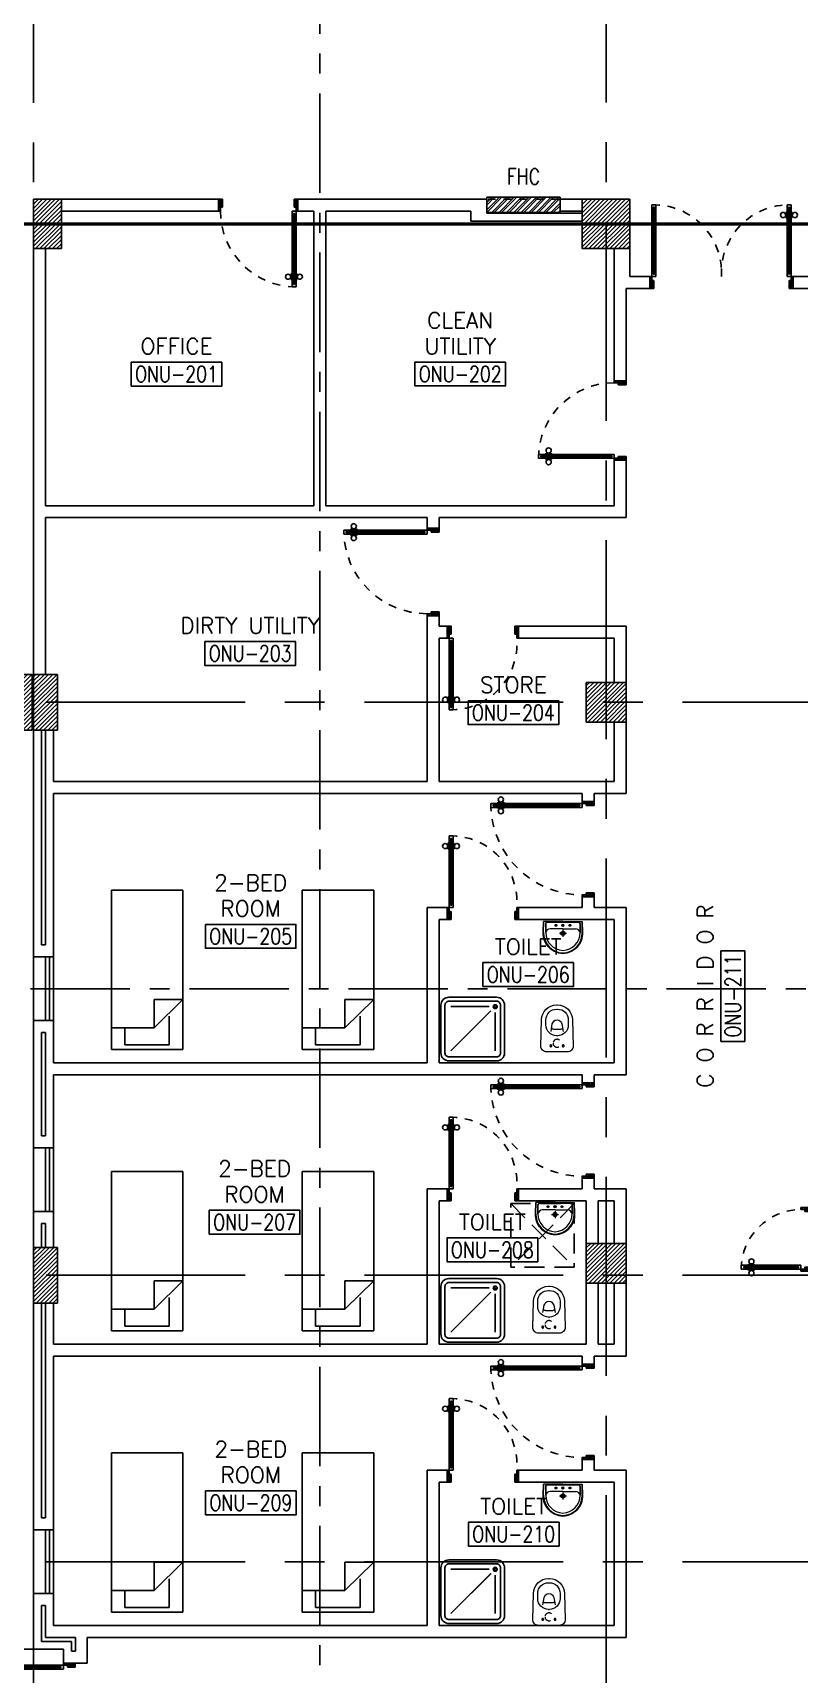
# Model space of a CAD drawing. Extents: x 0 to 91, y -1.5 to 78.
# Drawn here: x 52.53 to 62.17, y 14.79 to 35.41 of the extents above; entities that cross this region are included whole.
import ezdxf
from ezdxf.enums import TextEntityAlignment as Align

# ---------------------------------------------------------------- set-up
doc = ezdxf.new("R2010")
doc.units = 0
doc.header["$MEASUREMENT"] = 0
for name, pattern in [('CENTER', [2, 1.25, -0.25, 0.25, -0.25]), ('CENTERX2', [4, 2.5, -0.5, 0.5, -0.5]), ('DASHED', [0.75, 0.5, -0.25]), ('HIDDEN', [0.375, 0.25, -0.125]), ('HIDDEN2', [0.1875, 0.125, -0.0625])]:
    doc.linetypes.add(name, pattern=pattern)
doc.layers.get('0').update_dxf_attribs({"color": 11, "linetype": 'CONTINUOUS'})
for name, color, linetype in [('AXES', 11, 'CENTERX2'), ('AXES1', 11, 'CENTER'), ('COL', 11, 'CONTINUOUS'), ('DOOR', 11, 'CONTINUOUS'), ('EJ', 11, 'CONTINUOUS'), ('FHC', 11, 'CONTINUOUS'), ('FIX', 11, 'CONTINUOUS'), ('FUR', 11, 'CONTINUOUS'), ('HAT', 11, 'CONTINUOUS'), ('INSUL', 11, 'CONTINUOUS'), ('RM-BOX', 11, 'CONTINUOUS'), ('RM-NAME', 11, 'CONTINUOUS'), ('RM-NO', 11, 'CONTINUOUS'), ('ROOF', 11, 'CONTINUOUS'), ('SHAFT', 11, 'CONTINUOUS'), ('WALL', 11, 'CONTINUOUS'), ('WIN', 11, 'CONTINUOUS')]:
    doc.layers.add(name, color=color, linetype=linetype)
doc.styles.add('ROMANS', font='ROMANS.shx', dxfattribs={"width": 0.6})

# ---------------------------------------------------------------- blocks, each defined once
blk = doc.blocks.new('WC1')
at = {"layer": 'FIX', "lineweight": 20}
for p, q in [((-727, 5), (-727, -5)), ((-674, 5), (-674, -5)), ((-534, 24), (-540, 0)), ((-540, 0), (-534, -24)), ((-210, 204), (-538, 194)), ((-475, 141), (-538, 141)), ((-395, 76), (-490, 60)), ((-339, 5), (-339, -5)), ((-538, -141), (-475, -141)), ((-538, -194), (-210, -204)), ((-490, -60), (-395, -76))]:
    blk.add_line(p, q, dxfattribs=at)
at = {"layer": 'FIX', "linetype": 'Continuous', "lineweight": 20}
blk.add_line((-420, -47), (-420, 45), dxfattribs=at)
at = {"layer": 'FIX', "lineweight": 20}
blk.add_lwpolyline([(-213, -204), (-210, -204, 0.414214), (-137, -131), (-137, 0), (-137, 131, 0.414214), (-210, 204)], format="xyb", dxfattribs=at)
at = {"layer": 'FIX', "linetype": 'HIDDEN2', "lineweight": 20, "ltscale": 0.3}
blk.add_circle((-245, 0), 49.8, dxfattribs=at)
at = {"layer": 'FIX', "linetype": 'HIDDEN', "lineweight": 20, "ltscale": 0.05}
for centre in [(-213, 78), (-213, -77)]:
    blk.add_circle(centre, 11.6, dxfattribs=at)
at = {"layer": 'FIX', "lineweight": 20}
for centre, radius, start, end in [((-538, 5), 189, 90, 180), ((-538, 5), 136, 90, 180), ((-473, -7), 68.2, 128.9242, 152.8468), ((-464, -18), 82, 108.496, 128.9242), ((-475, 5), 136, 360, 90), ((-538, -5), 189, 180, 270), ((-538, -5), 136, 180, 270), ((-473, 7), 68.2, 207.1532, 231.0758), ((-464, 18), 82, 231.0758, 251.504), ((-475, -5), 136, 270, 0)]:
    blk.add_arc(centre, radius, start, end, dxfattribs=at)
at = {"layer": 'FIX', "linetype": 'Continuous', "lineweight": 20}
for centre, start, end in [((-443, 46), 357.6662, 91.6121), ((-442, -46), 268.3879, 2.3338)]:
    blk.add_arc(centre, 22.3, start, end, dxfattribs=at)
blk = doc.blocks.new('D1000')
at = {"layer": 'DOOR', "color": 7, "linetype": 'ByBlock'}
for p, q in [((0, 0), (-150, 0)), ((-150, 0), (-150, -25)), ((-150, 0), (0, 0)), ((0, -50), (-114, 0)), ((0, -50), (-40, 0)), ((0, -50), (0, 0)), ((-1050, -25), (-1100, -25)), ((-1100, -75), (-1100, -25)), ((-1100, -25), (-1100, -75)), ((-1050, -75), (-1100, -75)), ((-1050, -42), (-1070, -42)), ((-1070, -42), (-1070, -58)), ((-1050, -58), (-1070, -58)), ((-1050, -25), (-1050, -42)), ((-1050, -58), (-1050, -75)), ((-928, -18), (-1018, -18)), ((-1018, -25), (-1018, -18)), ((-1018, -75), (-1018, -82)), ((-928, -82), (-1018, -82)), ((-1005, -9), (-940, -9)), ((-1005, -18), (-1005, -9)), ((-1005, -18), (-940, -18)), ((-1005, -82), (-940, -82)), ((-1005, -82), (-1005, -91)), ((-1005, -91), (-940, -91)), ((-940, -18), (-940, -9)), ((-940, -82), (-940, -91)), ((-928, -25), (-928, -18)), ((-928, -75), (-928, -82)), ((-200, -42), (-200, -25)), ((-200, -25), (-150, -25)), ((-180, -42), (-200, -42)), ((-200, -75), (-200, -58)), ((-200, -58), (-180, -58)), ((-150, -75), (-200, -75)), ((-180, -58), (-180, -42)), ((-150, -75), (-150, -25)), ((-150, -25), (-100, -25)), ((-100, -25), (-100, -50)), ((0, -50), (-100, -37)), ((-100, -50), (0, -50)), ((-150, -975), (-100, -975)), ((-150, -1000), (-150, -975)), ((-150, -1000), (0, -1000)), ((0, -1000), (-150, -1000)), ((0, -950), (-114, -1000)), ((-100, -975), (-100, -950)), ((0, -950), (-100, -963)), ((-100, -950), (0, -950)), ((0, -950), (-40, -1000)), ((0, -950), (0, -1000))]:
    blk.add_line(p, q, dxfattribs=at)
at = {"layer": 'DOOR', "linetype": 'ByBlock'}
for p, q in [((-200, -25), (-1050, -25)), ((-200, -42), (-1050, -42)), ((-200, -58), (-1050, -58)), ((-1050, -75), (-200, -75))]:
    blk.add_line(p, q, dxfattribs=at)
at = {"layer": 'DOOR', "color": 7, "linetype": 'ByBlock'}
for centre in [(-973, 23), (-973, -124)]:
    blk.add_circle(centre, 32.4, dxfattribs=at)
for centre, radius, start, end in [((0, -50), 134, 158.1598, 169.28), ((0, -50), 74.4, 137.7764, 180), ((0, -50), 54.4, 113.2074, 180), ((0, -50), 154, 161.1053, 166.2858), ((0, -50), 114, 154.0838, 167.3774), ((0, -50), 94.4, 148.0182, 180), ((0, -50), 34.4, 90, 180), ((0, -50), 14.4, 90, 180), ((0, -950), 154, 193.7142, 198.8947), ((0, -950), 134, 190.72, 201.8402), ((0, -950), 94.4, 180, 211.9818), ((0, -950), 74.4, 180, 222.2236), ((0, -950), 54.4, 180, 246.7926), ((0, -950), 34.4, 180, 270), ((0, -950), 14.4, 180, 270)]:
    blk.add_arc(centre, radius, start, end, dxfattribs=at)
at = {"layer": 'DOOR', "linetype": 'HIDDEN', "ltscale": 0.5}
blk.add_arc((-149, -24), 951, 180.0434, 269.9667, dxfattribs=at)
blk = doc.blocks.new('A$C272A55A0')
at = {"layer": 'DOOR', "color": 0, "linetype": 'ByBlock'}
for p, q in [((0, 900), (0, 1050)), ((50, 1050), (0, 1050)), ((50, 950), (50, 1050)), ((1750, 950), (1750, 1050)), ((1750, 1050), (1800, 1050)), ((1800, 1050), (1800, 900)), ((0, 900), (25, 900)), ((25, 950), (50, 950)), ((25, 900), (25, 950)), ((75, 900), (25, 900)), ((25, 850), (25, 900)), ((42, 850), (25, 850)), ((58, 870), (42, 870)), ((42, 870), (42, 850)), ((58, 850), (58, 870)), ((75, 850), (58, 850)), ((75, 900), (75, 850)), ((1725, 900), (1775, 900)), ((1725, 900), (1725, 850)), ((1725, 850), (1742, 850)), ((1742, 870), (1758, 870)), ((1742, 850), (1742, 870)), ((1775, 950), (1750, 950)), ((1758, 870), (1758, 850)), ((1758, 850), (1775, 850)), ((1775, 900), (1775, 950)), ((1800, 900), (1775, 900)), ((1775, 850), (1775, 900)), ((25, 50), (42, 50)), ((25, 50), (25, 0)), ((25, 0), (75, 0)), ((75, 0), (25, 0)), ((42, 50), (42, 30)), ((42, 30), (58, 30)), ((58, 50), (75, 50)), ((58, 50), (58, 30)), ((75, 50), (75, 0)), ((1718, 160), (1709, 160)), ((1709, 95), (1709, 160)), ((1718, 95), (1709, 95)), ((1725, 173), (1718, 173)), ((1718, 173), (1718, 83)), ((1718, 95), (1718, 160)), ((1725, 83), (1718, 83)), ((1742, 50), (1725, 50)), ((1725, 50), (1725, 0)), ((1775, 0), (1725, 0)), ((1725, 0), (1775, 0)), ((1742, 50), (1742, 30)), ((1758, 30), (1742, 30)), ((1775, 50), (1758, 50)), ((1758, 50), (1758, 30)), ((1775, 173), (1782, 173)), ((1775, 83), (1782, 83)), ((1775, 50), (1775, 0)), ((1782, 173), (1782, 83)), ((1782, 160), (1791, 160)), ((1782, 95), (1782, 160)), ((1782, 95), (1791, 95)), ((1791, 95), (1791, 160))]:
    blk.add_line(p, q, dxfattribs=at)
at = {"layer": 'DOOR', "color": 9, "linetype": 'ByBlock'}
for p, q in [((50, 1050), (0, 1010)), ((50, 1050), (0, 937)), ((50, 1050), (37, 950)), ((1750, 1050), (1800, 1010)), ((1750, 1050), (1800, 937)), ((1750, 1050), (1763, 950))]:
    blk.add_line(p, q, dxfattribs=at)
at = {"layer": 'DOOR', "linetype": 'ByBlock'}
for p, q in [((25, 850), (25, 50)), ((42, 850), (42, 50)), ((58, 850), (58, 50)), ((75, 50), (75, 850)), ((1725, 50), (1725, 850)), ((1742, 850), (1742, 50)), ((1758, 850), (1758, 50)), ((1775, 850), (1775, 50))]:
    blk.add_line(p, q, dxfattribs=at)
at = {"layer": 'DOOR', "color": 0, "linetype": 'ByBlock'}
for centre in [(1676, 128), (1824, 128)]:
    blk.add_circle(centre, 32.4, dxfattribs=at)
at = {"layer": 'DOOR', "color": 9, "linetype": 'ByBlock'}
for centre, radius, start, end in [((50, 1050), 34.4, 180, 270), ((50, 1050), 14.4, 180, 270), ((1750, 1050), 14.4, 270, 0), ((1750, 1050), 34.4, 270, 0), ((50, 1050), 54.4, 203.2074, 270), ((50, 1050), 74.4, 227.7764, 270), ((50, 1050), 94.4, 238.0182, 270), ((50, 1050), 114, 244.0838, 257.3774), ((50, 1050), 134, 248.1598, 259.28), ((50, 1050), 154, 251.1053, 256.2858), ((1750, 1050), 54.4, 270, 336.7926), ((1750, 1050), 74.4, 270, 312.2236), ((1750, 1050), 94.4, 270, 301.9818), ((1750, 1050), 114, 282.6226, 295.9162), ((1750, 1050), 134, 280.72, 291.8402), ((1750, 1050), 154, 283.7142, 288.8947)]:
    blk.add_arc(centre, radius, start, end, dxfattribs=at)
at = {"layer": 'DOOR', "linetype": 'HIDDEN', "ltscale": 0.5}
for centre, start, end in [((50, 851), 268.3174, 3.2965), ((1750, 851), 176.7035, 271.6826)]:
    blk.add_arc(centre, 851, start, end, dxfattribs=at)
at = {"layer": 'WALL', "linetype": 'ByBlock'}
blk.add_line((1800, 900), (1800, 1050), dxfattribs=at)
blk = doc.blocks.new('DOOR-110')
at = {"layer": 'DOOR', "color": 0, "linetype": 'ByBlock'}
for p, q in [((0, 1050), (0, 1100)), ((150, 1100), (0, 1100)), ((100, 1050), (0, 1050)), ((100, 1075), (100, 1050)), ((150, 1075), (100, 1075)), ((150, 1100), (150, 1075)), ((150, 1025), (150, 1075)), ((200, 1075), (150, 1075)), ((180, 1042), (180, 1058)), ((180, 1058), (200, 1058)), ((200, 1042), (180, 1042)), ((200, 1058), (200, 1075)), ((200, 1025), (200, 1042)), ((1028, 1075), (1028, 1082)), ((1028, 1082), (1118, 1082)), ((1040, 1082), (1040, 1091)), ((1105, 1091), (1040, 1091)), ((1105, 1082), (1040, 1082)), ((1105, 1082), (1105, 1091)), ((1118, 1075), (1118, 1082)), ((1150, 1075), (1150, 1058)), ((1150, 1075), (1200, 1075)), ((1150, 1058), (1170, 1058)), ((1150, 1042), (1150, 1025)), ((1150, 1042), (1170, 1042)), ((1170, 1058), (1170, 1042)), ((1200, 1075), (1200, 1025)), ((1200, 1025), (1200, 1075)), ((150, 1025), (200, 1025)), ((1028, 1025), (1028, 1018)), ((1028, 1018), (1118, 1018)), ((1040, 1018), (1040, 1009)), ((1105, 1018), (1040, 1018)), ((1105, 1009), (1040, 1009)), ((1105, 1018), (1105, 1009)), ((1118, 1025), (1118, 1018)), ((1150, 1025), (1200, 1025)), ((100, 50), (0, 50)), ((0, 50), (0, 0)), ((0, 0), (150, 0)), ((150, 0), (0, 0)), ((100, 25), (100, 50)), ((150, 25), (100, 25)), ((150, 0), (150, 25))]:
    blk.add_line(p, q, dxfattribs=at)
at = {"layer": 'DOOR', "linetype": 'ByBlock'}
for p, q in [((0, 1100), (150, 1100)), ((200, 1075), (1150, 1075)), ((200, 1058), (1150, 1058)), ((200, 1042), (1150, 1042)), ((1150, 1025), (200, 1025))]:
    blk.add_line(p, q, dxfattribs=at)
at = {"layer": 'DOOR', "color": 9, "linetype": 'ByBlock'}
for p, q in [((0, 1050), (40, 1100)), ((0, 1050), (114, 1100)), ((0, 1050), (100, 1063)), ((0, 50), (40, 0)), ((0, 50), (114, 0)), ((0, 50), (100, 37))]:
    blk.add_line(p, q, dxfattribs=at)
at = {"layer": 'DOOR', "color": 0, "linetype": 'ByBlock'}
for centre in [(1073, 1124), (1073, 976)]:
    blk.add_circle(centre, 32.4, dxfattribs=at)
at = {"layer": 'DOOR', "color": 9, "linetype": 'ByBlock'}
for centre, radius, start, end in [((0, 1050), 34.4, 0, 90), ((0, 1050), 14.4, 0, 90), ((0, 1050), 54.4, 0, 66.7926), ((0, 1050), 74.4, 0, 42.2236), ((0, 1050), 94.4, 0, 31.9818), ((0, 1050), 114, 12.6226, 25.9162), ((0, 1050), 134, 10.72, 21.8402), ((0, 1050), 154, 13.7142, 18.8947), ((0, 50), 14.4, 270, 0), ((0, 50), 34.4, 270, 0), ((0, 50), 54.4, 293.2074, 0), ((0, 50), 74.4, 317.7764, 0), ((0, 50), 94.4, 328.0182, 0), ((0, 50), 134, 338.1598, 349.28), ((0, 50), 154, 341.1053, 346.2858)]:
    blk.add_arc(centre, radius, start, end, dxfattribs=at)
at = {"layer": 'DOOR', "linetype": 'HIDDEN', "ltscale": 0.5}
blk.add_arc((150, 1075), 1050, 270, 0, dxfattribs=at)
at = {"layer": 'WALL', "linetype": 'ByBlock'}
for p, q in [((0, 1100), (150, 1100)), ((0, 0), (150, 0))]:
    blk.add_line(p, q, dxfattribs=at)
blk = doc.blocks.new('DOOR90')
at = {"layer": 'DOOR', "linetype": 'ByBlock'}
for p, q in [((0, 0), (-150, 0)), ((-200, -25), (-1000, -25)), ((-200, -42), (-1000, -42)), ((-200, -58), (-1000, -58)), ((-1000, -75), (-200, -75))]:
    blk.add_line(p, q, dxfattribs=at)
at = {"layer": 'DOOR', "color": 0, "linetype": 'ByBlock'}
for p, q in [((-150, 0), (-150, -25)), ((-150, 0), (0, 0)), ((0, -50), (0, 0)), ((-1050, -25), (-1050, -75)), ((-1050, -75), (-1050, -25)), ((-1000, -25), (-1050, -25)), ((-1000, -75), (-1050, -75)), ((-1020, -42), (-1020, -58)), ((-1000, -42), (-1020, -42)), ((-1000, -58), (-1020, -58)), ((-1000, -25), (-1000, -42)), ((-1000, -58), (-1000, -75)), ((-968, -25), (-968, -18)), ((-878, -18), (-968, -18)), ((-968, -75), (-968, -82)), ((-878, -82), (-968, -82)), ((-955, -18), (-955, -9)), ((-955, -9), (-890, -9)), ((-955, -18), (-890, -18)), ((-955, -82), (-955, -91)), ((-955, -82), (-890, -82)), ((-955, -91), (-890, -91)), ((-890, -18), (-890, -9)), ((-890, -82), (-890, -91)), ((-878, -25), (-878, -18)), ((-878, -75), (-878, -82)), ((-200, -42), (-200, -25)), ((-200, -25), (-150, -25)), ((-180, -42), (-200, -42)), ((-200, -75), (-200, -58)), ((-200, -58), (-180, -58)), ((-150, -75), (-200, -75)), ((-180, -58), (-180, -42)), ((-150, -75), (-150, -25)), ((-150, -25), (-100, -25)), ((-100, -25), (-100, -50)), ((-100, -50), (0, -50)), ((-150, -900), (-150, -875)), ((-150, -875), (-100, -875)), ((0, -900), (-150, -900)), ((-150, -900), (0, -900)), ((-100, -850), (0, -850)), ((-100, -875), (-100, -850)), ((0, -850), (0, -900))]:
    blk.add_line(p, q, dxfattribs=at)
at = {"layer": 'DOOR', "color": 9, "linetype": 'ByBlock'}
for p, q in [((0, -50), (-114, 0)), ((0, -50), (-40, 0)), ((0, -50), (-100, -37)), ((0, -850), (-114, -900)), ((0, -850), (-100, -863)), ((0, -850), (-40, -900))]:
    blk.add_line(p, q, dxfattribs=at)
at = {"layer": 'DOOR', "color": 0, "linetype": 'ByBlock'}
for centre in [(-923, 24), (-923, -124)]:
    blk.add_circle(centre, 32.4, dxfattribs=at)
at = {"layer": 'DOOR', "color": 9, "linetype": 'ByBlock'}
for centre, radius, start, end in [((0, -50), 74.4, 137.7764, 180), ((0, -50), 54.4, 113.2074, 180), ((0, -50), 154, 161.1053, 166.2858), ((0, -50), 134, 158.1598, 169.28), ((0, -50), 114, 154.0838, 167.3774), ((0, -50), 94.4, 148.0182, 180), ((0, -50), 34.4, 90, 180), ((0, -50), 14.4, 90, 180), ((0, -850), 154, 193.7142, 198.8947), ((0, -850), 134, 190.72, 201.8402), ((0, -850), 94.4, 180, 211.9818), ((0, -850), 74.4, 180, 222.2236), ((0, -850), 54.4, 180, 246.7926), ((0, -850), 34.4, 180, 270), ((0, -850), 14.4, 180, 270)]:
    blk.add_arc(centre, radius, start, end, dxfattribs=at)
at = {"layer": 'DOOR', "linetype": 'HIDDEN', "ltscale": 0.5}
blk.add_arc((-222, -50), 828, 178.2701, 275.003, dxfattribs=at)
blk = doc.blocks.new('DOOR100')
at = {"layer": 'DOOR', "color": 0, "linetype": 'ByBlock'}
for p, q in [((-76, 1251), (-76, 1301)), ((-76, 1301), (-26, 1301)), ((-26, 1301), (-76, 1301)), ((-59, 1251), (-76, 1251)), ((-59, 1251), (-59, 1271)), ((-43, 1271), (-59, 1271)), ((-43, 1251), (-43, 1271)), ((-26, 1251), (-43, 1251)), ((-26, 1251), (-26, 1301)), ((-92, 1206), (-92, 1141)), ((-83, 1206), (-92, 1206)), ((-83, 1141), (-92, 1141)), ((-83, 1129), (-83, 1219)), ((-76, 1219), (-83, 1219)), ((-83, 1206), (-83, 1141)), ((-76, 1129), (-83, 1129)), ((-26, 1219), (-19, 1219)), ((-26, 1129), (-19, 1129)), ((-19, 1129), (-19, 1219)), ((-19, 1206), (-19, 1141)), ((-19, 1206), (-10, 1206)), ((-19, 1141), (-10, 1141)), ((-10, 1206), (-10, 1141)), ((-1201, 0), (-1201, 150)), ((-1201, 150), (-1176, 150)), ((-1201, 150), (-1201, 0)), ((-1151, 0), (-1201, 0)), ((-1176, 150), (-1176, 100)), ((-1176, 100), (-1151, 100)), ((-1151, 100), (-1151, 0)), ((-76, 200), (-59, 200)), ((-76, 150), (-76, 200)), ((-76, 150), (-26, 150)), ((-59, 200), (-59, 180)), ((-59, 180), (-43, 180)), ((-51, 100), (-51, 0)), ((-26, 100), (-51, 100)), ((-51, 0), (-1, 0)), ((-43, 200), (-26, 200)), ((-43, 180), (-43, 200)), ((-26, 200), (-26, 150)), ((-1, 150), (-26, 150)), ((-26, 150), (-26, 100)), ((-1, 150), (-1, 0))]:
    blk.add_line(p, q, dxfattribs=at)
at = {"layer": 'DOOR', "linetype": 'ByBlock'}
for p, q in [((-76, 1251), (-76, 200)), ((-59, 200), (-59, 1251)), ((-43, 200), (-43, 1251)), ((-26, 200), (-26, 1251))]:
    blk.add_line(p, q, dxfattribs=at)
at = {"layer": 'DOOR', "color": 9, "linetype": 'ByBlock'}
for p, q in [((-1151, 0), (-1201, 114)), ((-1151, 0), (-1201, 40)), ((-1151, 0), (-1164, 100)), ((-51, 0), (-1, 114)), ((-51, 0), (-38, 100)), ((-51, 0), (-1, 40))]:
    blk.add_line(p, q, dxfattribs=at)
at = {"layer": 'DOOR', "color": 0, "linetype": 'ByBlock'}
for centre in [(-125, 1174), (22, 1174)]:
    blk.add_circle(centre, 32.4, dxfattribs=at)
at = {"layer": 'DOOR', "linetype": 'HIDDEN', "ltscale": 0.5}
blk.add_arc((-27, 152), 1149, 89.961, 180.0931, dxfattribs=at)
at = {"layer": 'DOOR', "color": 9, "linetype": 'ByBlock'}
for centre, radius, start, end in [((-1151, 0), 154, 103.7142, 108.8947), ((-1151, 0), 134, 100.72, 111.8402), ((-1151, 0), 94.4, 90, 121.9818), ((-1151, 0), 74.4, 90, 132.2236), ((-1151, 0), 54.4, 90, 156.7926), ((-1151, 0), 34.4, 90, 180), ((-1151, 0), 14.4, 90, 180), ((-51, 0), 94.4, 58.0182, 90), ((-51, 0), 74.4, 47.7764, 90), ((-51, 0), 54.4, 23.2074, 90), ((-51, 0), 34.4, 0, 90), ((-51, 0), 14.4, 0, 90), ((-51, 0), 134, 68.1598, 79.28), ((-51, 0), 114, 64.0838, 77.3774), ((-51, 0), 154, 71.1053, 76.2858)]:
    blk.add_arc(centre, radius, start, end, dxfattribs=at)
blk = doc.blocks.new('DOOR80')
at = {"layer": 'DOOR', "color": 0, "linetype": 'ByBlock'}
for p, q in [((-75, 850), (-75, 900)), ((-75, 900), (-25, 900)), ((-25, 900), (-75, 900)), ((-58, 850), (-75, 850)), ((-58, 850), (-58, 870)), ((-42, 870), (-58, 870)), ((-42, 850), (-42, 870)), ((-25, 850), (-42, 850)), ((-25, 850), (-25, 900)), ((-91, 805), (-91, 740)), ((-82, 805), (-91, 805)), ((-82, 740), (-91, 740)), ((-82, 728), (-82, 818)), ((-75, 818), (-82, 818)), ((-82, 805), (-82, 740)), ((-75, 728), (-82, 728)), ((-25, 818), (-18, 818)), ((-25, 728), (-18, 728)), ((-18, 728), (-18, 818)), ((-18, 805), (-18, 740)), ((-18, 805), (-9, 805)), ((-18, 740), (-9, 740)), ((-9, 805), (-9, 740)), ((-800, 150), (-800, 0)), ((-800, 150), (-775, 150)), ((-800, 0), (-800, 150)), ((-750, 0), (-800, 0)), ((-775, 150), (-775, 100)), ((-775, 100), (-750, 100)), ((-750, 100), (-750, 0)), ((-75, 200), (-58, 200)), ((-75, 150), (-75, 200)), ((-75, 150), (-25, 150)), ((-58, 200), (-58, 180)), ((-58, 180), (-42, 180)), ((-50, 100), (-50, 0)), ((-25, 100), (-50, 100)), ((-50, 0), (0, 0)), ((-42, 200), (-25, 200)), ((-42, 180), (-42, 200)), ((-25, 200), (-25, 150)), ((0, 150), (-25, 150)), ((-25, 150), (-25, 100)), ((0, 0), (0, 150)), ((0, 150), (0, 0))]:
    blk.add_line(p, q, dxfattribs=at)
at = {"layer": 'DOOR', "linetype": 'ByBlock'}
for p, q in [((-75, 850), (-75, 200)), ((-58, 200), (-58, 850)), ((-42, 200), (-42, 850)), ((-25, 200), (-25, 850))]:
    blk.add_line(p, q, dxfattribs=at)
at = {"layer": 'DOOR', "color": 9, "linetype": 'ByBlock'}
for p, q in [((-750, 0), (-800, 114)), ((-750, 0), (-800, 40)), ((-750, 0), (-763, 100)), ((-50, 0), (0, 114)), ((-50, 0), (-37, 100)), ((-50, 0), (0, 40))]:
    blk.add_line(p, q, dxfattribs=at)
at = {"layer": 'DOOR', "color": 0, "linetype": 'ByBlock'}
for centre in [(-124, 773), (24, 773)]:
    blk.add_circle(centre, 32.4, dxfattribs=at)
at = {"layer": 'DOOR', "linetype": 'HIDDEN', "ltscale": 0.5}
blk.add_arc((-25, 150), 750, 90, 180, dxfattribs=at)
at = {"layer": 'DOOR', "color": 9, "linetype": 'ByBlock'}
for centre, radius, start, end in [((-750, 0), 154, 103.7142, 108.8947), ((-750, 0), 134, 100.72, 111.8402), ((-750, 0), 94.4, 90, 121.9818), ((-750, 0), 74.4, 90, 132.2236), ((-750, 0), 54.4, 90, 156.7926), ((-750, 0), 34.4, 90, 180), ((-750, 0), 14.4, 90, 180), ((-50, 0), 94.4, 58.0182, 90), ((-50, 0), 74.4, 47.7764, 90), ((-50, 0), 54.4, 23.2074, 90), ((-50, 0), 34.4, 0, 90), ((-50, 0), 14.4, 0, 90), ((-50, 0), 134, 68.1598, 79.28), ((-50, 0), 114, 64.0838, 77.3774), ((-50, 0), 154, 71.1053, 76.2858)]:
    blk.add_arc(centre, radius, start, end, dxfattribs=at)
blk = doc.blocks.new('C5')
at = {"layer": 'HAT', "linetype": 'ByBlock'}
h = blk.add_hatch(dxfattribs=at)
h.set_pattern_fill('ANSI31', color=256, scale=300, style=0)
h.set_pattern_definition([(45, (-223356.182, -51411.005), (-26.516504, 26.516504), [])])
h.paths.add_polyline_path([(300, 300), (0, 300), (0, 0), (300, 0)])
h.paths.add_polyline_path([(600, 300), (300, 300), (300, 0), (600, 0)])
at = {"layer": 'COL'}
blk.add_lwpolyline([(600, 300), (0, 300), (0, 0), (600, 0)], close=True, dxfattribs=at)
blk = doc.blocks.new('LAV1')
at = {"layer": 'FIX', "linetype": 'DASHED', "lineweight": 20, "ltscale": 0.05}
for p, q in [((0, 170), (0, 270)), ((0, 170), (0, 270)), ((50, 220), (-50, 220))]:
    blk.add_line(p, q, dxfattribs=at)
at = {"layer": 'FIX', "linetype": 'ByBlock', "ltscale": 0.3}
for p, q in [((-280, 210), (-275, 50)), ((-245, 210), (-245, 85)), ((0, 60), (-220, 60)), ((0, 60), (220, 60)), ((245, 210), (245, 85)), ((280, 210), (275, 50))]:
    blk.add_line(p, q, dxfattribs=at)
at = {"layer": 'FIX', "linetype": 'Continuous', "lineweight": 20}
for p, q in [((-275, 210), (-275, 50)), ((0, 50), (-275, 50)), ((0, 50), (-252, 50)), ((0, 155), (-181, 155)), ((0, 155), (181, 155)), ((0, 50), (275, 50)), ((0, 50), (252, 50)), ((275, 210), (275, 50))]:
    blk.add_line(p, q, dxfattribs=at)
at = {"layer": 'FIX', "lineweight": 20}
for p, q in [((16, 107), (-15, 107)), ((0, 92), (0, 123))]:
    blk.add_line(p, q, dxfattribs=at)
for centre, radius in [((0, 220), 29.5), ((0, 220), 22.5), ((0, 107), 15.5)]:
    blk.add_circle(centre, radius, dxfattribs=at)
at = {"layer": 'FIX', "linetype": 'HIDDEN', "lineweight": 20, "ltscale": 0.05}
for centre in [(-100, 107), (100, 107)]:
    blk.add_circle(centre, 12.4, dxfattribs=at)
at = {"layer": 'FIX', "linetype": 'ByBlock', "ltscale": 0.3}
for centre, radius, start, end in [((7, 220), 287, 91.3776, 182.0064), ((-7, 220), 287, 357.9936, 88.6224), ((-220, 85), 24.9, 179.7021, 269.9486), ((220, 85), 24.9, 270.0514, 0.2979)]:
    blk.add_arc(centre, radius, start, end, dxfattribs=at)
at = {"layer": 'FIX', "linetype": 'Continuous', "lineweight": 20}
for centre, radius, start, end in [((8, 217), 283, 91.6988, 181.351), ((-8, 217), 283, 358.649, 88.3012), ((8, 212), 253, 91.7328, 180.4884), ((-8, 212), 253, 359.5116, 88.2672), ((-179, 222), 66.9, 190.2006, 268.0786), ((179, 222), 66.9, 271.9214, 349.7994)]:
    blk.add_arc(centre, radius, start, end, dxfattribs=at)
blk = doc.blocks.new('SHR1')
at = {"layer": 'FIX'}
for p, q in [((-196, 196), (-700, 700)), ((-143, 218), (-143, 700)), ((-218, 143), (-700, 143))]:
    blk.add_line(p, q, dxfattribs=at)
for points in [[(-825, 125), (-825, 725, -0.414214), (-725, 825), (-125, 825, -0.414214), (-25, 725), (-25, 125, -0.414214), (-125, 25), (-725, 25, -0.414214)], [(-775, 125), (-775, 725, -0.414214), (-725, 775), (-125, 775, -0.414214), (-75, 725), (-75, 125, -0.414214), (-125, 75), (-725, 75, -0.414214)]]:
    blk.add_lwpolyline(points, format="xyb", close=True, dxfattribs=at)
for radius in [25, 15]:
    blk.add_circle((-143, 143), radius, dxfattribs=at)
blk = doc.blocks.new('C11')
at = {"layer": 'HAT'}
h = blk.add_hatch(dxfattribs=at)
h.set_pattern_fill('ANSI31', color=256, scale=300, style=0)
h.set_pattern_definition([(45, (-248556.182, -75061.005), (-26.5165043, 26.5165043), [])])
h.paths.add_polyline_path([(300, 700), (0, 700), (0, 350), (300, 350)])
h.paths.add_polyline_path([(300, 350), (0, 350), (0, 0), (300, 0)])
at = {"layer": 'COL'}
blk.add_lwpolyline([(300, 700), (300, 0), (0, 0), (0, 700)], close=True, dxfattribs=at)
blk = doc.blocks.new('C11D')
at = {"layer": 'COL', "linetype": 'ByBlock'}
for p in [(-320, 0), (0, 0)]:
    blk.add_blockref('C11', p, dxfattribs=at)
blk = doc.blocks.new('C7')
at = {"layer": 'HAT'}
h = blk.add_hatch(dxfattribs=at)
h.set_pattern_fill('ANSI31', color=256, scale=300, style=0)
h.set_pattern_definition([(45, (-248876.182, -51411.005), (-26.5165043, 26.5165043), [])])
h.paths.add_polyline_path([(350, 300), (250, 300), (0, 300), (0, 0), (350, 0)])
at = {"layer": 'COL'}
blk.add_lwpolyline([(0, 300), (0, 0), (350, 0), (350, 300)], close=True, dxfattribs=at)
blk = doc.blocks.new('RM1')
at = {"layer": 'RM-BOX'}
blk.add_lwpolyline([(570, -200), (-570, -200), (-570, -500), (570, -500)], close=True, dxfattribs=at)
at = {"layer": 'RM-NAME', "style": 'ROMANS'}
for tag, p in [('ROOMNAME1', (0, 324)), ('ROOMNAME2', (0, 0))]:
    blk.add_attdef(tag, text='', height=200, dxfattribs=at).set_placement(p, align=Align.MIDDLE)
at = {"layer": 'RM-NO', "style": 'ROMANS', "width": 0.8}
blk.add_attdef('ROOMNO', text='', height=200, dxfattribs=at).set_placement((0, -350), align=Align.MIDDLE)
blk = doc.blocks.new('AH20A')
at = {"layer": 'FUR'}
for p, q in [((0, 0.5), (0, -0.5)), ((1, 0.5), (0, 0.5)), ((0.136, 0.5), (0.136, -0.099)), ((1, -0.5), (1, 0.5)), ((0.136, 0.311), (0.028, 0.311)), ((0.028, 0.311), (0.028, -0.309)), ((0.136, -0.099), (0.313, -0.5)), ((0.136, -0.099), (0.313, -0.099)), ((0.313, -0.5), (0.313, -0.099)), ((0.028, -0.309), (0.208, -0.309)), ((0, -0.5), (1, -0.5))]:
    blk.add_line(p, q, dxfattribs=at)
blk = doc.blocks.new('COL50')
at = {"layer": 'COL'}
blk.add_lwpolyline([(-250, 250), (-250, -250), (250, -250), (250, 250)], close=True, dxfattribs=at)
blk = doc.blocks.new('*X56')
at = {"color": 0}
for p, q in [((73379, 139883), (73846, 140350)), ((73379, 139936), (73793, 140350)), ((73379, 139989), (73740, 140350)), ((73379, 140042), (73687, 140350)), ((73379, 140095), (73634, 140350)), ((73379, 140148), (73581, 140350)), ((73379, 140201), (73528, 140350)), ((73379, 140254), (73475, 140350)), ((73379, 140307), (73422, 140350)), ((73399, 139850), (73879, 140330)), ((73452, 139850), (73879, 140277)), ((73505, 139850), (73879, 140224)), ((73558, 139850), (73879, 140170)), ((73612, 139850), (73879, 140117)), ((73665, 139850), (73879, 140064)), ((73718, 139850), (73879, 140011)), ((73771, 139850), (73879, 139958)), ((73824, 139850), (73879, 139905)), ((73877, 139850), (73879, 139852))]:
    blk.add_line(p, q, dxfattribs=at)
blk = doc.blocks.new('*X57')
at = {"color": 0}
for p, q in [((73379, 132670), (73859, 133150)), ((73379, 132723), (73806, 133150)), ((73379, 132776), (73753, 133150)), ((73379, 132829), (73700, 133150)), ((73379, 132882), (73647, 133150)), ((73379, 132935), (73594, 133150)), ((73379, 132988), (73541, 133150)), ((73379, 133041), (73488, 133150)), ((73379, 133094), (73435, 133150)), ((73379, 133147), (73382, 133150)), ((73412, 132650), (73879, 133117)), ((73465, 132650), (73879, 133064)), ((73518, 132650), (73879, 133011)), ((73571, 132650), (73879, 132958)), ((73624, 132650), (73879, 132905)), ((73677, 132650), (73879, 132852)), ((73730, 132650), (73879, 132799)), ((73783, 132650), (73879, 132746)), ((73836, 132650), (73879, 132693))]:
    blk.add_line(p, q, dxfattribs=at)

msp = doc.modelspace()

# ---------------------------------------------------------------- hatches: boundary and pattern name
at = {"layer": 'FHC', "linetype": 'ByBlock', "ltscale": 0.3}
h = msp.add_hatch(dxfattribs=at)
h.set_pattern_fill('ANSI32', color=11, scale=0.175, style=0)
h.set_pattern_definition([(45, (-173.95618, 2.103995), (-0.046403883, 0.046403883), []), (45, (-173.925246, 2.103995), (-0.046403883, 0.046403883), [])])
h.paths.add_polyline_path([(59.16, 33.155), (59.16, 33.345), (58.24, 33.345), (58.24, 33.155)])
h.paths.add_polyline_path([(58.0274, 32.7339), (58.0274, 33.1547), (58.2899, 33.1547), (58.2899, 32.7339)], flags=9)

# ---------------------------------------------------------------- linework, layer by layer
at = {"layer": 'AXES'}
for p, q in [((59.74, -1.4643), (59.74, 77.3484)), ((52.54, -1.4663), (52.54, 76.9963)), ((1.05, 33.02), (68.74, 33.02)), ((1.05, 33), (68.74, 33)), ((0.7, 27), (68.74, 27)), ((0.7, 19.8), (68.74, 19.8)), ((0.7, 16.2), (68.74, 16.2))]:
    msp.add_line(p, q, dxfattribs=at)
at = {"layer": 'AXES1'}
for p, q in [((56.14, 5.4), (56.14, 64.22)), ((10.5, 23.4), (68.74, 23.4))]:
    msp.add_line(p, q, dxfattribs=at)
at = {"layer": 'EJ', "color": 8}
for p, q in [((10.25, 33.02), (85.5654, 33.02)), ((10.25, 33), (85.5654, 33))]:
    msp.add_line(p, q, dxfattribs=at)
at = {"layer": 'FHC', "color": 250, "linetype": 'HIDDEN', "ltscale": 0.25}
msp.add_line((59.1503, 33.32), (58.2556, 33.32), dxfattribs=at)
at = {"layer": 'FHC', "linetype": 'ByBlock', "ltscale": 0.3}
msp.add_lwpolyline([(58.24, 33.345), (59.16, 33.345), (59.16, 33.155), (58.24, 33.155)], close=True, dxfattribs=at)
at = {"layer": 'FIX'}
msp.add_line((58.2923, 16.0523), (57.788, 15.548), dxfattribs=at)
at = {"layer": 'INSUL'}
for p, q in [((52.64, 26.65), (52.64, 23.95)), ((52.69, 26.65), (52.69, 23.95)), ((52.64, 23.95), (52.69, 23.95)), ((52.64, 22.85), (52.69, 22.85)), ((52.64, 21.55), (52.64, 22.85)), ((52.69, 21.55), (52.69, 22.85)), ((52.64, 21.55), (52.69, 21.55)), ((52.64, 20.45), (52.69, 20.45)), ((52.64, 20.15), (52.64, 20.45)), ((52.69, 20.15), (52.69, 20.45)), ((52.64, 19.45), (52.64, 16.75)), ((52.69, 19.45), (52.69, 16.75)), ((52.69, 16.75), (52.64, 16.75)), ((52.69, 15.65), (52.64, 15.65)), ((52.64, 15.65), (52.64, 15.2)), ((52.69, 15.65), (52.69, 15.25)), ((53.015, 15.2), (52.64, 15.2)), ((53.065, 15.25), (52.69, 15.25)), ((53.015, 15.075), (53.015, 15.2)), ((53.015, 15.075), (53.065, 15.075)), ((53.065, 15.075), (53.065, 15.25))]:
    msp.add_line(p, q, dxfattribs=at)
at = {"layer": 'ROOF'}
msp.add_line((52.915, 15.1), (42.9, 15.1), dxfattribs=at)
at = {"layer": 'SHAFT', "color": 97, "linetype": 'HIDDEN'}
for p, q in [((59.34, 20.7), (58.54, 19.9)), ((58.54, 20.7), (59.34, 19.9))]:
    msp.add_line(p, q, dxfattribs=at)
msp.add_lwpolyline([(58.54, 20.7), (59.34, 20.7), (59.34, 19.9), (58.54, 19.9)], close=True, dxfattribs=at)
at = {"layer": 'WALL'}
for p, q in [((52.89, 33.32), (54.865, 33.32)), ((54.865, 33.32), (54.865, 33.17)), ((55.865, 33.32), (55.865, 33.17)), ((55.865, 33.32), (58.24, 33.32)), ((52.89, 33.17), (54.865, 33.17)), ((55.865, 33.17), (56.065, 33.17)), ((56.065, 33.17), (56.065, 29.47)), ((56.215, 33.17), (58.04, 33.17)), ((56.215, 33.17), (56.215, 29.47)), ((52.54, 32.7), (52.54, 27.35)), ((52.69, 32.7), (52.69, 29.47)), ((59.84, 31.04), (59.84, 32.7)), ((60.04, 32.35), (60.04, 32.7)), ((59.99, 31.04), (59.99, 32.2)), ((60.29, 32.2), (59.99, 32.2)), ((60.29, 32.35), (60.04, 32.35)), ((60.29, 32.2), (60.29, 32.35)), ((62.09, 32.35), (62.34, 32.35)), ((62.09, 32.2), (62.09, 32.35)), ((62.09, 32.2), (62.34, 32.2)), ((59.84, 31.04), (59.99, 31.04)), ((59.84, 29.47), (59.84, 30.04)), ((59.84, 30.04), (59.99, 30.04)), ((59.99, 29.32), (59.99, 30.04)), ((52.69, 29.47), (56.065, 29.47)), ((52.69, 29.32), (57.49, 29.32)), ((52.69, 29.32), (52.69, 27.35)), ((56.215, 29.47), (59.84, 29.47)), ((57.64, 29.32), (59.99, 29.32)), ((57.49, 29.1875), (57.64, 29.1875)), ((57.49, 28.0875), (57.64, 28.0875)), ((57.64, 27.955), (57.74, 27.955)), ((57.74, 27.805), (57.74, 27.955)), ((58.64, 27.805), (58.64, 27.955)), ((58.64, 27.955), (59.99, 27.955)), ((59.99, 27.25), (59.99, 27.955)), ((57.64, 27.805), (57.74, 27.805)), ((58.64, 27.805), (59.84, 27.805)), ((59.84, 27.805), (59.84, 27.25)), ((52.54, 26.65), (52.54, 23.8)), ((52.79, 26.65), (52.79, 26.005)), ((59.84, 26.75), (59.84, 26.005)), ((59.99, 26.75), (59.99, 25.855)), ((52.79, 26.005), (57.49, 26.005)), ((57.64, 26.005), (59.84, 26.005)), ((52.79, 25.855), (52.79, 23.8)), ((52.79, 25.855), (59.44, 25.855)), ((59.59, 25.855), (59.99, 25.855)), ((59.44, 25.7545), (59.59, 25.7545)), ((59.44, 24.5545), (59.59, 24.5545)), ((57.49, 24.42), (57.74, 24.42)), ((58.64, 24.42), (59.44, 24.42)), ((59.59, 24.42), (59.99, 24.42)), ((59.99, 24.42), (59.99, 22.32)), ((57.64, 24.27), (57.74, 24.27)), ((58.64, 24.27), (59.84, 24.27)), ((59.84, 24.27), (59.84, 22.47)), ((52.54, 23.8), (52.79, 23.8)), ((52.54, 23), (52.79, 23)), ((52.54, 21.4), (52.54, 23)), ((52.79, 22.47), (52.79, 23)), ((52.79, 22.47), (57.49, 22.47)), ((52.79, 21.4), (52.79, 22.32)), ((52.79, 22.32), (59.44, 22.32)), ((57.64, 22.47), (59.84, 22.47)), ((59.59, 22.32), (59.99, 22.32)), ((59.44, 22.2195), (59.59, 22.2195)), ((52.54, 21.4), (52.79, 21.4)), ((57.49, 20.885), (57.74, 20.885)), ((58.64, 20.885), (59.44, 20.885)), ((59.44, 21.0195), (59.59, 21.0195)), ((59.59, 20.885), (59.99, 20.885)), ((59.99, 20.885), (59.99, 18.785)), ((57.64, 20.735), (57.74, 20.735)), ((58.64, 20.735), (59.49, 20.735)), ((59.49, 20.105), (59.49, 20.735)), ((59.64, 20.735), (59.84, 20.735)), ((59.64, 20.2), (59.64, 20.735)), ((59.84, 20.735), (59.84, 20.2)), ((52.54, 20.6), (52.79, 20.6)), ((52.54, 20.15), (52.54, 20.6)), ((52.79, 20.15), (52.79, 20.6)), ((59.49, 19.7), (59.49, 18.935)), ((59.64, 19.7), (59.64, 18.935)), ((59.84, 19.7), (59.84, 18.935)), ((52.54, 19.45), (52.54, 16.6)), ((52.79, 19.45), (52.79, 18.935)), ((52.79, 18.935), (57.49, 18.935)), ((52.79, 18.785), (52.79, 16.6)), ((52.79, 18.785), (59.44, 18.785)), ((57.64, 18.935), (59.49, 18.935)), ((59.59, 18.785), (59.99, 18.785)), ((59.64, 18.935), (59.84, 18.935)), ((59.44, 18.6845), (59.59, 18.6845)), ((57.49, 17.35), (57.74, 17.35)), ((58.64, 17.35), (59.44, 17.35)), ((59.44, 17.4845), (59.59, 17.4845)), ((59.59, 17.35), (59.99, 17.35)), ((59.99, 17.35), (59.99, 15.25)), ((57.64, 17.2), (57.74, 17.2)), ((58.64, 17.2), (59.84, 17.2)), ((59.84, 17.2), (59.84, 15.4)), ((52.79, 16.6), (52.54, 16.6)), ((52.79, 15.8), (52.54, 15.8)), ((52.79, 15.8), (52.79, 15.4)), ((57.49, 15.4), (52.79, 15.4)), ((59.84, 15.4), (57.64, 15.4)), ((59.39, 15.4), (59.64, 15.4)), ((52.915, 14.925), (52.915, 15.1)), ((59.99, 15.25), (53.215, 15.25)), ((53.215, 14.925), (53.215, 15.25)), ((57.49, 15.25), (54.74, 15.25)), ((52.915, 14.925), (53.215, 14.925))]:
    msp.add_line(p, q, dxfattribs=at)
at = {"layer": 'WALL', "linetype": 'ByBlock'}
for p, q in [((58.24, 33.145), (58.24, 33.32)), ((59.44, 33.32), (59.16, 33.32)), ((58.04, 33.045), (58.04, 33.17)), ((59.44, 33.045), (58.04, 33.045)), ((59.44, 33.145), (58.24, 33.145)), ((59.44, 33.17), (59.16, 33.17)), ((57.49, 29.32), (57.49, 29.1875)), ((57.64, 29.32), (57.64, 29.1875)), ((57.49, 28.0875), (57.49, 27.955)), ((57.64, 28.0875), (57.64, 27.955)), ((57.49, 26.005), (57.49, 27.955)), ((57.64, 26.005), (57.64, 27.805)), ((59.44, 25.855), (59.44, 25.7545)), ((59.59, 25.855), (59.59, 25.7545)), ((59.44, 24.5545), (59.44, 24.42)), ((59.59, 24.5545), (59.59, 24.42)), ((57.49, 22.47), (57.49, 24.42)), ((57.74, 24.27), (57.74, 24.42)), ((58.64, 24.27), (58.64, 24.42)), ((57.64, 22.47), (57.64, 24.27)), ((59.44, 22.32), (59.44, 22.2195)), ((59.59, 22.32), (59.59, 22.2195)), ((57.49, 18.935), (57.49, 20.885)), ((57.74, 20.735), (57.74, 20.885)), ((58.64, 20.735), (58.64, 20.885)), ((59.44, 21.0195), (59.44, 20.885)), ((59.59, 21.0195), (59.59, 20.885)), ((57.64, 18.935), (57.64, 20.735)), ((59.44, 18.785), (59.44, 18.6845)), ((59.59, 18.785), (59.59, 18.6845)), ((57.49, 15.4), (57.49, 17.35)), ((57.74, 17.2), (57.74, 17.35)), ((58.64, 17.2), (58.64, 17.35)), ((59.44, 17.4845), (59.44, 17.35)), ((59.59, 17.4845), (59.59, 17.35)), ((57.64, 15.4), (57.64, 17.2))]:
    msp.add_line(p, q, dxfattribs=at)
at = {"layer": 'WIN'}
for p, q in [((52.54, 23), (52.54, 23.8)), ((52.69, 23), (52.69, 23.8)), ((52.74, 23), (52.74, 23.8)), ((52.79, 23), (52.79, 23.8)), ((52.54, 20.6), (52.54, 21.4)), ((52.69, 20.6), (52.69, 21.4)), ((52.74, 20.6), (52.74, 21.4)), ((52.79, 20.6), (52.79, 21.4)), ((52.54, 15.8), (52.54, 16.6)), ((52.69, 15.8), (52.69, 16.6)), ((52.74, 15.8), (52.74, 16.6)), ((52.79, 15.8), (52.79, 16.6))]:
    msp.add_line(p, q, dxfattribs=at)

# ---------------------------------------------------------------- block references
at = {"layer": 'COL', "xscale": 0.001, "yscale": 0.001, "zscale": 0.001}
for name, p in [('C7', (52.54, 33.02)), ('C5', (59.44, 33.02)), ('C7', (52.54, 32.7)), ('C5', (59.44, 32.7)), ('C11D', (52.54, 26.65)), ('COL50', (59.74, 27)), ('COL50', (59.74, 19.95))]:
    msp.add_blockref(name, p, dxfattribs=at)
at = {"layer": 'DOOR', "color": 0, "linetype": 'Continuous', "yscale": 0.001, "zscale": 0.001}
for name, p, xscale, rotation in [('D1000', (55.865, 33.32), -0.001, 270), ('D1000', (59.99, 30.04), -0.001, 180), ('DOOR80', (62.34, 19.85), -0.001, 90), ('DOOR100', (59.59, 18.6856), 0.001, 90), ('DOOR90', (57.74, 17.2), -0.001, 90)]:
    msp.add_blockref(name, p, dxfattribs=dict(at, xscale=xscale, rotation=rotation))
at = {"layer": 'DOOR', "color": 0, "linetype": 'ByBlock', "zscale": 0.001}
for name, p, xscale, yscale, rotation in [('A$C272A55A0', (60.29, 33.2504), -0.001, 0.001, 180), ('DOOR90', (57.74, 27.955), 0.001, 0.001, 90), ('DOOR100', (59.59, 25.7556), 0.001, 0.001, 90), ('DOOR90', (57.74, 24.27), -0.001, 0.001, 90), ('DOOR100', (59.59, 22.2206), 0.001, 0.001, 90), ('DOOR90', (57.74, 20.735), -0.001, 0.001, 90), ('A$C272A55A0', (52.0146, 14.925), 0.000999999996565748, 0.000999999996565748, 270)]:
    msp.add_blockref(name, p, dxfattribs=dict(at, xscale=xscale, yscale=yscale, rotation=rotation))
at = {"layer": 'DOOR', "color": 0, "linetype": 'Continuous', "xscale": -0.001, "yscale": 0.001, "zscale": 0.001}
msp.add_blockref('DOOR-110', (57.64, 28.0875), dxfattribs=at)
at = {"layer": 'FIX'}
for name, p, xscale, yscale, zscale, rotation in [('AH20A', (53.968, 22.6382), 2, 0.9, 2, 90), ('AH20A', (56.3669, 22.6382), 2, 0.9, 2, 90), ('LAV1', (59.1961, 24.291), 0.0008799999997863779, 0.0008799999997863779, 0.00087999999978, 180), ('SHR1', (58.488, 23.318), -0.001, 0.001, 0.001, 180), ('WC1', (59.1231, 22.47), -0.001, 0.001, 0.001, 90), ('AH20A', (53.968, 19.1032), 2, 0.9, 2, 90), ('AH20A', (56.3669, 19.1032), 2, 0.9, 2, 90), ('LAV1', (59.0971, 20.7566), 0.0008799999997863779, 0.0008799999997863779, 0.00087999999978, 180), ('SHR1', (58.488, 19.783), -0.001, 0.001, 0.001, 180), ('WC1', (59.021, 18.935), -0.001, 0.001, 0.001, 90), ('AH20A', (53.968, 15.5682), 2, 0.9, 2, 90), ('AH20A', (56.3669, 15.5682), 2, 0.9, 2, 90), ('LAV1', (59.1961, 17.221), 0.0008799999997863779, 0.0008799999997863779, 0.00087999999978, 180), ('SHR1', (58.488, 16.248), -0.001, 0.001, 0.001, 180), ('WC1', (59.021, 15.263), -0.001, 0.001, 0.001, 90)]:
    msp.add_blockref(name, p, dxfattribs=dict(at, xscale=xscale, yscale=yscale, zscale=zscale, rotation=rotation))
at = {"layer": 'HAT', "xscale": 0.001, "yscale": 0.001, "zscale": 0.001}
for name, p in [('*X56', (-13.8892, -113.0997)), ('C11', (52.54, 19.45)), ('*X57', (-13.8892, -112.9497))]:
    msp.add_blockref(name, p, dxfattribs=at)
at = {"layer": 'RM-NO', "xscale": 0.001, "yscale": 0.001, "zscale": 0.001}
for p, values in [((57.9054, 31.4745), {'ROOMNO': 'ONU-202', 'ROOMNAME2': 'UTILITY', 'ROOMNAME1': 'CLEAN'}), ((54.3373, 31.4737), {'ROOMNO': 'ONU-201', 'ROOMNAME2': 'OFFICE'}), ((58.7607, 23.9285), {'ROOMNO': 'ONU-206', 'ROOMNAME2': 'TOILET'}), ((58.3093, 20.4692), {'ROOMNO': 'ONU-208', 'ROOMNAME2': 'TOILET'}), ((58.5777, 16.8965), {'ROOMNO': 'ONU-210', 'ROOMNAME2': 'TOILET'})]:
    msp.add_blockref('RM1', p, dxfattribs=at).add_auto_attribs(values)
at = {"layer": 'RM-NO'}
ref = msp.add_blockref('RM1', (55.2634, 27.9639), dxfattribs=dict(at, xscale=-0.001, yscale=0.001, zscale=0.001))
ref.add_attrib('ROOMNO', 'ONU-203', dxfattribs={"height": 0.2, "style": 'ROMANS', "width": 0.8}).set_placement((55.2634, 27.6139), align=Align.MIDDLE)
ref.add_attrib('ROOMNAME2', 'DIRTY UTILITY', dxfattribs={"layer": 'RM-NAME', "height": 0.2, "style": 'ROMANS'}).set_placement((55.2634, 27.9639), align=Align.MIDDLE)
ref = msp.add_blockref('RM1', (58.5733, 27.2188), dxfattribs=dict(at, xscale=-0.001, yscale=0.001, zscale=0.001))
ref.add_attrib('ROOMNO', 'ONU-204', dxfattribs={"height": 0.2, "style": 'ROMANS', "width": 0.8}).set_placement((58.5733, 26.8688), align=Align.MIDDLE)
ref.add_attrib('ROOMNAME2', 'STORE', dxfattribs={"layer": 'RM-NAME', "height": 0.2, "style": 'ROMANS'}).set_placement((58.5733, 27.2188), align=Align.MIDDLE)
ref = msp.add_blockref('RM1', (55.2698, 24.4084), dxfattribs=dict(at, xscale=-0.001, yscale=0.001, zscale=0.001))
ref.add_attrib('ROOMNO', 'ONU-205', dxfattribs={"height": 0.2, "style": 'ROMANS', "width": 0.8}).set_placement((55.2698, 24.0584), align=Align.MIDDLE)
ref.add_attrib('ROOMNAME2', 'ROOM', dxfattribs={"layer": 'RM-NAME', "height": 0.2, "style": 'ROMANS'}).set_placement((55.2698, 24.4084), align=Align.MIDDLE)
ref.add_attrib('ROOMNAME1', '2-BED', dxfattribs={"layer": 'RM-NAME', "height": 0.2, "style": 'ROMANS'}).set_placement((55.2698, 24.7322), align=Align.MIDDLE)
at = {"layer": 'RM-NO', "xscale": 0.001, "yscale": 0.001, "zscale": 0.001, "rotation": 90}
msp.add_blockref('RM1', (60.9841, 23.308), dxfattribs=at).add_auto_attribs({'ROOMNO': 'ONU-211', 'ROOMNAME2': 'C O R R I D O R'})
at = {"layer": 'RM-NO'}
ref = msp.add_blockref('RM1', (55.3194, 20.8163), dxfattribs=dict(at, xscale=-0.001, yscale=0.001, zscale=0.001))
ref.add_attrib('ROOMNO', 'ONU-207', dxfattribs={"height": 0.2, "style": 'ROMANS', "width": 0.8}).set_placement((55.3194, 20.4663), align=Align.MIDDLE)
ref.add_attrib('ROOMNAME2', 'ROOM', dxfattribs={"layer": 'RM-NAME', "height": 0.2, "style": 'ROMANS'}).set_placement((55.3194, 20.8163), align=Align.MIDDLE)
ref.add_attrib('ROOMNAME1', '2-BED', dxfattribs={"layer": 'RM-NAME', "height": 0.2, "style": 'ROMANS'}).set_placement((55.3194, 21.1401), align=Align.MIDDLE)
ref = msp.add_blockref('RM1', (55.2729, 17.2911), dxfattribs=dict(at, xscale=-0.001, yscale=0.001, zscale=0.001))
ref.add_attrib('ROOMNO', 'ONU-209', dxfattribs={"height": 0.2, "style": 'ROMANS', "width": 0.8}).set_placement((55.2729, 16.9411), align=Align.MIDDLE)
ref.add_attrib('ROOMNAME2', 'ROOM', dxfattribs={"layer": 'RM-NAME', "height": 0.2, "style": 'ROMANS'}).set_placement((55.2729, 17.2911), align=Align.MIDDLE)
ref.add_attrib('ROOMNAME1', '2-BED', dxfattribs={"layer": 'RM-NAME', "height": 0.2, "style": 'ROMANS'}).set_placement((55.2729, 17.615), align=Align.MIDDLE)

# ---------------------------------------------------------------- texts
at = {"layer": 'FHC', "style": 'ROMANS', "width": 0.8}
msp.add_text('FHC', height=0.2, dxfattribs=at).set_placement((58.4922, 33.505))

doc.saveas('drawing.dxf')
